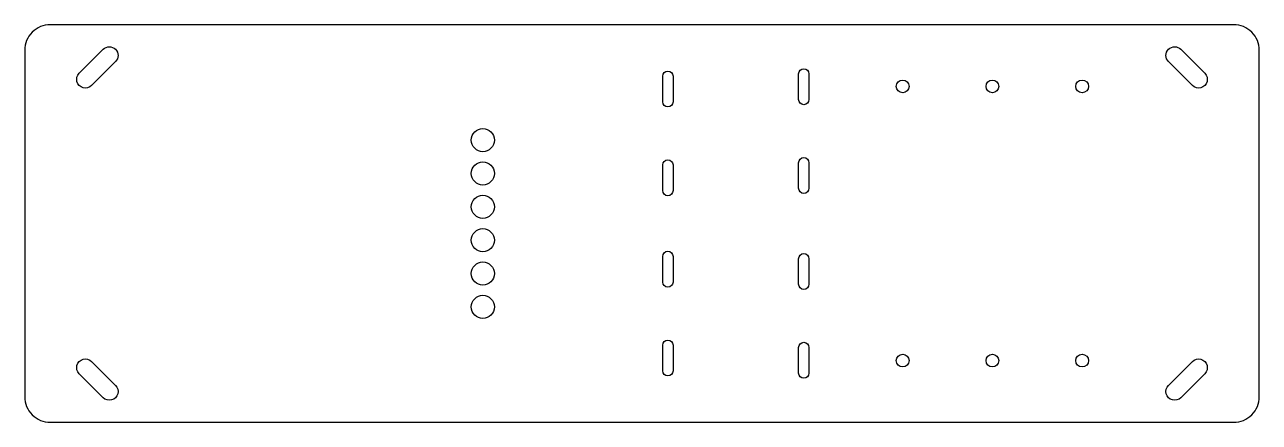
# Model space of a CAD drawing. Header units: millimetres. Extents: x -10 to 472, y 0 to 155.
import ezdxf

# ---------------------------------------------------------------- set-up
doc = ezdxf.new("R2010")
doc.units = ezdxf.units.MM

msp = doc.modelspace()

# ---------------------------------------------------------------- linework, layer by layer
for points in [[(0, 0), (461.66, 0, 0.414214), (471.66, 10), (471.66, 145, 0.414214), (461.66, 155), (0, 155, 0.414214), (-10, 145), (-10, 10, 0.414214)], [(20.62, 145.42, -1), (25.42, 140.62), (16.09, 131.28, -1), (11.28, 136.09)], [(450.38, 136.09, -1), (445.57, 131.28), (436.23, 140.62, -1), (441.04, 145.42)], [(242.93, 134.93), (242.93, 124.93, -1), (238.93, 124.93), (238.93, 134.93, -1)], [(295.93, 135.82), (295.93, 125.82, -1), (291.93, 125.82), (291.93, 135.82, -1)], [(242.93, 100.31), (242.93, 90.31, -1), (238.93, 90.31), (238.93, 100.31, -1)], [(295.93, 101.21), (295.93, 91.21, -1), (291.93, 91.21), (291.93, 101.21, -1)], [(238.93, 64.69, -1), (242.93, 64.69), (242.93, 54.69, -1), (238.93, 54.69)], [(295.93, 53.79, -1), (291.93, 53.79), (291.93, 63.79, -1), (295.93, 63.79)], [(238.93, 30.07, -1), (242.93, 30.07), (242.93, 20.07, -1), (238.93, 20.07)], [(291.93, 29.18, -1), (295.93, 29.18), (295.93, 19.18, -1), (291.93, 19.18)], [(25.42, 14.38, -1), (20.62, 9.58), (11.28, 18.91, -1), (16.09, 23.72)], [(441.04, 9.58, -1), (436.23, 14.38), (445.57, 23.72, -1), (450.38, 18.91)]]:
    msp.add_lwpolyline(points, format="xyb", close=True)
for centre, radius in [((332.54, 130.94), 2.5), ((367.54, 130.94), 2.5), ((402.54, 130.94), 2.5), ((168.73, 110), 4.5), ((168.73, 97), 4.5), ((168.73, 84), 4.5), ((168.73, 71), 4.5), ((168.73, 58), 4.5), ((168.73, 45), 4.5), ((332.54, 24.06), 2.5), ((367.54, 24.06), 2.5), ((402.54, 24.06), 2.5)]:
    msp.add_circle(centre, radius)

doc.saveas('drawing.dxf')
